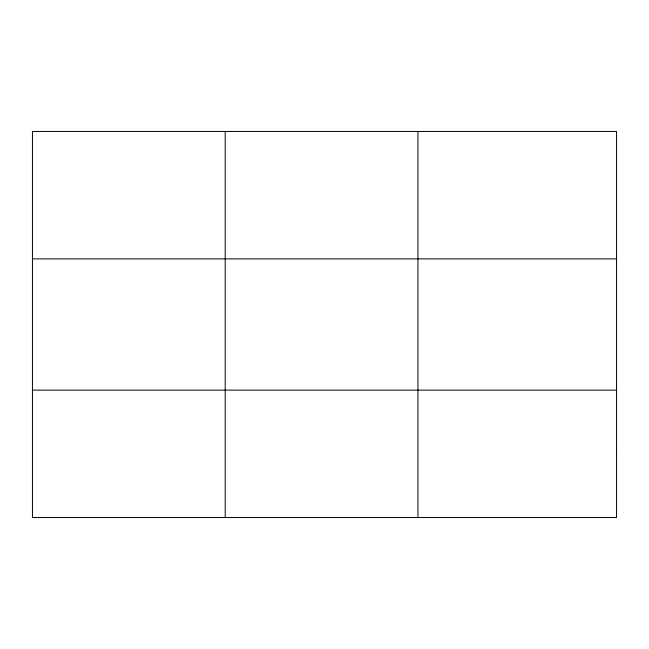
<?xml version="1.0" encoding="UTF-8"?>
<svg xmlns="http://www.w3.org/2000/svg" width="649" height="649" viewBox="0 0 649 649"><rect width="100%" height="100%" fill="white"/><g stroke="black" fill="none" stroke-linecap="round" stroke-linejoin="round"><path stroke-width="0.97" d="M225.203 131.463L225.203 517.537M417.956 131.463L417.956 517.537M32.45 258.87L616.55 258.87M32.45 390.13L616.55 390.13M616.55 453.838L616.55 517.537L32.45 517.537L32.45 131.463L616.55 131.463L616.55 453.838"/></g></svg>
